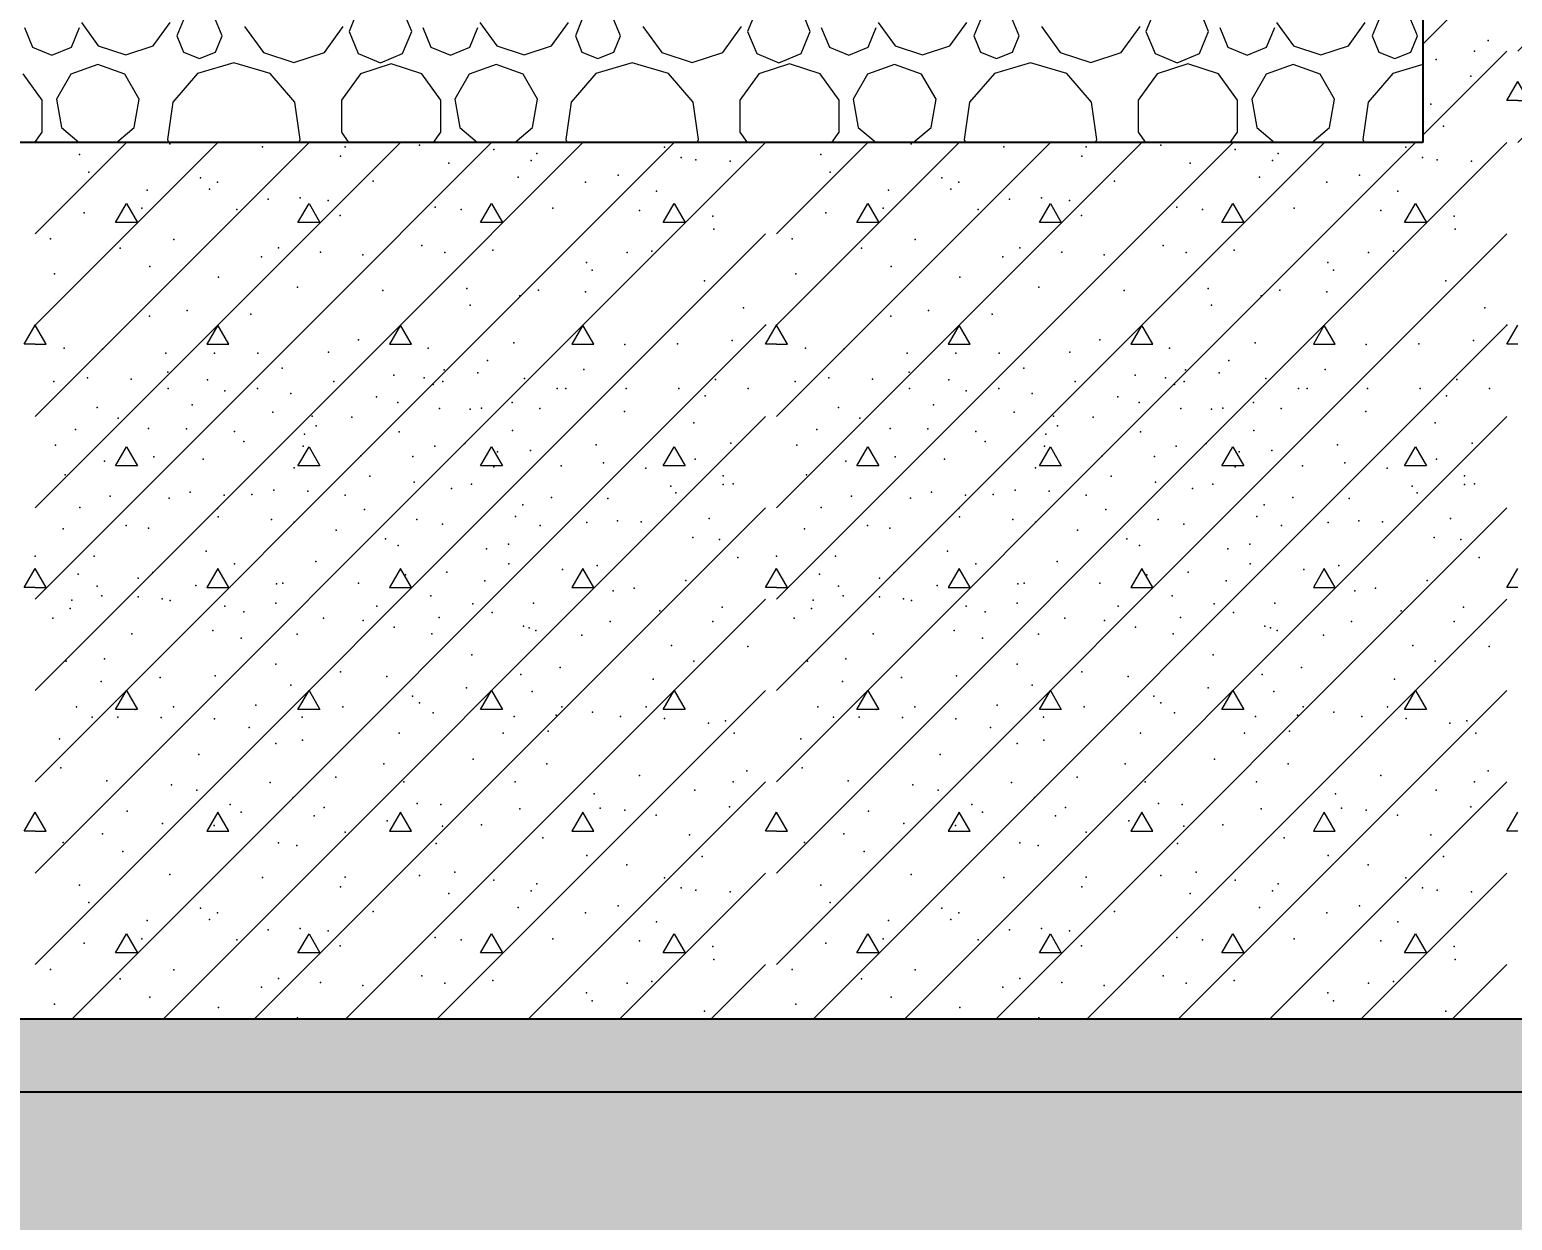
# Model space of a CAD drawing. Header units: millimetres. Extents: x 18162 to 7085488, y 72188 to 247925.
# Drawn here: x 4265555 to 4267586, y 98527 to 100157 of the extents above; entities that cross this region are included whole.
import ezdxf

# ---------------------------------------------------------------- set-up
doc = ezdxf.new("R2010")
doc.units = ezdxf.units.MM
doc.header["$MEASUREMENT"] = 0
doc.layers.add('Drawing & Figure', color=7, linetype='Continuous')
doc.layers.add('Structural - Bearing', color=7, linetype='Continuous')
doc.styles.add('GENERATED_STYLE_3', font='', dxfattribs={"width": 0.8})
doc.styles.get('GENERATED_STYLE_3').set_extended_font_data('ISOCPEUR MON')
doc.dimstyles.new('GENERATED_STYLE__12', dxfattribs={"dimtxt": 330.000007, "dimasz": 171, "dimexe": 0.18, "dimexo": 150, "dimgap": 0, "dimtad": 1, "dimdec": 0, "dimzin": 0, "dimdsep": 46, "dimtxsty": 'GENERATED_STYLE_3', "dimblk": 'ARROWHEAD_2', "dimblk1": 'ARROWHEAD_2', "dimblk2": 'ARROWHEAD_2', "dimcen": 0.09, "dimclrd": 13, "dimclre": 13, "dimclrt": 13, "dimadec": 0, "dimazin": 0, "dimtfac": 1, "dimtdec": 4, "dimtmove": 0, "dimatfit": 3, "dimfxl": 1, "dimtolj": 1, "dimtzin": 0, "dimarcsym": 0})

# ---------------------------------------------------------------- blocks, each defined once
blk = doc.blocks.new('*X1266', base_point=(4294986.6, 104752.7))
at = {"layer": 'Structural - Bearing', "color": 7, "linetype": 'Continuous', "lineweight": 9}
for p, q in [((4267463.1, 100137.5), (4267528.3, 100202.7)), ((4267593.3, 100127.6), (4267668.4, 100202.7)), ((4267593.4, 100002.7), (4267763.1, 100172.4)), ((4267463.1, 100012.5), (4267578.2, 100127.6)), ((4267578.2, 100060), (4267593.3, 100086)), ((4267608.4, 100060), (4267593.3, 100086)), ((4267593.3, 100060), (4267578.2, 100060)), ((4267593.3, 100060), (4267608.4, 100060)), ((4267718.4, 100002.7), (4267763.1, 100047.4))]:
    blk.add_line(p, q, dxfattribs=at)
for p in [(4267535.6, 100193.9), (4267626.6, 100186.2), (4267552.7, 100142.4), (4267628.6, 100146.8), (4267481.4, 100116.2), (4267534, 100127.5), (4267691.5, 100129), (4267529.1, 100093.4), (4267719.3, 100087.3), (4267474.1, 100055.2), (4267474.1, 100055.2), (4267685.3, 100056.4), (4267631.8, 100044.2), (4267713.5, 100032), (4267491.4, 100025)]:
    blk.add_point(p, dxfattribs=at)
blk = doc.blocks.new('*X1456', base_point=(4294986.6, 104752.7))
at = {"layer": 'Structural - Bearing', "color": 7, "linetype": 'Continuous', "lineweight": 9}
for p, q in [((4265563.1, 99877.6), (4265688.1, 100002.7)), ((4265563.1, 100002.6), (4265563.1, 100002.7)), ((4265563.1, 99752.6), (4265813.1, 100002.7)), ((4265688.1, 99752.6), (4265938.1, 100002.7)), ((4265813.1, 99752.6), (4266063.1, 100002.7)), ((4265938.1, 99752.6), (4266188.1, 100002.7)), ((4266063.1, 99752.6), (4266313.1, 100002.7)), ((4266188.1, 99752.6), (4266438.1, 100002.7)), ((4266313.1, 99752.6), (4266563.1, 100002.6)), ((4266578.2, 99877.6), (4266703.3, 100002.7)), ((4266578.2, 100002.6), (4266578.3, 100002.7)), ((4266578.2, 99752.6), (4266828.3, 100002.7)), ((4266703.2, 99752.6), (4266953.3, 100002.7)), ((4266828.2, 99752.6), (4267078.3, 100002.7)), ((4266953.2, 99752.6), (4267203.3, 100002.7)), ((4267078.2, 99752.6), (4267328.3, 100002.7)), ((4267203.2, 99752.6), (4267453.3, 100002.7)), ((4267328.2, 99752.6), (4267578.2, 100002.6)), ((4265672.9, 99893.3), (4265688.1, 99919.3)), ((4265688.1, 99919.3), (4265703, 99893.3)), ((4265922.9, 99893.3), (4265938.1, 99919.3)), ((4265938.1, 99919.3), (4265953, 99893.3)), ((4266172.9, 99893.3), (4266188.1, 99919.3)), ((4266188.1, 99919.3), (4266203, 99893.3)), ((4266422.9, 99893.3), (4266438.1, 99919.3)), ((4266438.1, 99919.3), (4266453, 99893.3)), ((4266688.1, 99893.3), (4266703.2, 99919.3)), ((4266703.2, 99919.3), (4266718.1, 99893.3)), ((4266938.1, 99893.3), (4266953.2, 99919.3)), ((4266953.2, 99919.3), (4266968.1, 99893.3)), ((4267188.1, 99893.3), (4267203.2, 99919.3)), ((4267203.2, 99919.3), (4267218.1, 99893.3)), ((4267438.1, 99893.3), (4267453.2, 99919.3)), ((4267453.2, 99919.3), (4267468.1, 99893.3)), ((4265703, 99893.3), (4265672.9, 99893.3)), ((4265953, 99893.3), (4265922.9, 99893.3)), ((4266203, 99893.3), (4266172.9, 99893.3)), ((4266453, 99893.3), (4266422.9, 99893.3)), ((4266718.1, 99893.3), (4266688.1, 99893.3)), ((4266968.1, 99893.3), (4266938.1, 99893.3)), ((4267218.1, 99893.3), (4267188.1, 99893.3)), ((4267468.1, 99893.3), (4267438.1, 99893.3)), ((4266438.1, 99752.6), (4266563.1, 99877.6)), ((4267453.2, 99752.6), (4267578.2, 99877.6)), ((4265547.9, 99726.6), (4265563.1, 99752.6)), ((4265563.1, 98877.6), (4266438.1, 99752.6)), ((4265563.1, 99002.6), (4266313.1, 99752.6)), ((4265563.1, 99627.6), (4265688.1, 99752.6)), ((4265563.1, 99127.6), (4266188.1, 99752.6)), ((4265563.1, 99252.6), (4266063.1, 99752.6)), ((4265563.1, 99377.6), (4265938.1, 99752.6)), ((4265563.1, 99502.6), (4265813.1, 99752.6)), ((4265578.2, 99726.6), (4265563.1, 99752.6)), ((4265613.1, 98802.7), (4266563.1, 99752.6)), ((4265813.1, 99752.6), (4265798.1, 99726.6)), ((4265828.2, 99726.6), (4265813.1, 99752.6)), ((4266063.1, 99752.6), (4266048.1, 99726.6)), ((4266078.2, 99726.6), (4266063.1, 99752.6)), ((4266313.1, 99752.6), (4266298.1, 99726.6)), ((4266328.2, 99726.6), (4266313.1, 99752.6)), ((4266563.1, 99726.6), (4266578.2, 99752.6)), ((4266578.2, 98877.6), (4267453.2, 99752.6)), ((4266578.2, 99002.6), (4267328.2, 99752.6)), ((4266578.2, 99627.6), (4266703.2, 99752.6)), ((4266578.2, 99127.6), (4267203.2, 99752.6)), ((4266578.2, 99252.6), (4267078.2, 99752.6)), ((4266578.2, 99377.6), (4266953.2, 99752.6)), ((4266578.2, 99502.6), (4266828.2, 99752.6)), ((4266593.3, 99726.6), (4266578.2, 99752.6)), ((4266628.3, 98802.7), (4267578.2, 99752.6)), ((4266828.2, 99752.6), (4266813.3, 99726.6)), ((4266843.3, 99726.6), (4266828.2, 99752.6)), ((4267078.2, 99752.6), (4267063.3, 99726.6)), ((4267093.3, 99726.6), (4267078.2, 99752.6)), ((4267328.2, 99752.6), (4267313.3, 99726.6)), ((4267343.3, 99726.6), (4267328.2, 99752.6)), ((4267578.2, 99726.6), (4267593.3, 99752.6)), ((4265563.1, 99726.6), (4265547.9, 99726.6)), ((4265563.1, 99726.6), (4265578.2, 99726.6)), ((4265798.1, 99726.6), (4265828.2, 99726.6)), ((4266048.1, 99726.6), (4266078.2, 99726.6)), ((4266298.1, 99726.6), (4266328.2, 99726.6)), ((4266578.2, 99726.6), (4266563.1, 99726.6)), ((4266578.2, 99726.6), (4266593.3, 99726.6)), ((4266813.3, 99726.6), (4266843.3, 99726.6)), ((4267063.3, 99726.6), (4267093.3, 99726.6)), ((4267313.3, 99726.6), (4267343.3, 99726.6)), ((4267593.3, 99726.6), (4267578.2, 99726.6)), ((4265738.1, 98802.7), (4266563.1, 99627.6)), ((4266753.3, 98802.7), (4267578.2, 99627.6)), ((4265672.9, 99560), (4265688.1, 99586)), ((4265688.1, 99586), (4265703, 99559.9)), ((4265922.9, 99560), (4265938.1, 99586)), ((4265938.1, 99586), (4265953, 99559.9)), ((4266172.9, 99560), (4266188.1, 99586)), ((4266188.1, 99586), (4266203, 99559.9)), ((4266422.9, 99560), (4266438.1, 99586)), ((4266438.1, 99586), (4266453, 99559.9)), ((4266688.1, 99560), (4266703.2, 99586)), ((4266703.2, 99586), (4266718.1, 99559.9)), ((4266938.1, 99560), (4266953.2, 99586)), ((4266953.2, 99586), (4266968.1, 99559.9)), ((4267188.1, 99560), (4267203.2, 99586)), ((4267203.2, 99586), (4267218.1, 99559.9)), ((4267438.1, 99560), (4267453.2, 99586)), ((4267453.2, 99586), (4267468.1, 99559.9)), ((4265703, 99559.9), (4265672.9, 99560)), ((4265953, 99559.9), (4265922.9, 99560)), ((4266203, 99559.9), (4266172.9, 99560)), ((4266453, 99559.9), (4266422.9, 99560)), ((4266718.1, 99559.9), (4266688.1, 99560)), ((4266968.1, 99559.9), (4266938.1, 99560)), ((4267218.1, 99559.9), (4267188.1, 99560)), ((4267468.1, 99559.9), (4267438.1, 99560)), ((4265863.1, 98802.7), (4266563.1, 99502.6)), ((4266878.3, 98802.7), (4267578.2, 99502.6)), ((4265547.9, 99393.3), (4265563.1, 99419.3)), ((4265578.2, 99393.3), (4265563.1, 99419.3)), ((4265813.1, 99419.3), (4265798.1, 99393.3)), ((4265828.2, 99393.3), (4265813.1, 99419.3)), ((4266063.1, 99419.3), (4266048.1, 99393.3)), ((4266078.2, 99393.3), (4266063.1, 99419.3)), ((4266313.1, 99419.3), (4266298.1, 99393.3)), ((4266328.2, 99393.3), (4266313.1, 99419.3)), ((4266563.1, 99393.3), (4266578.2, 99419.3)), ((4266593.3, 99393.3), (4266578.2, 99419.3)), ((4266828.2, 99419.3), (4266813.3, 99393.3)), ((4266843.3, 99393.3), (4266828.2, 99419.3)), ((4267078.2, 99419.3), (4267063.3, 99393.3)), ((4267093.3, 99393.3), (4267078.2, 99419.3)), ((4267328.2, 99419.3), (4267313.3, 99393.3)), ((4267343.3, 99393.3), (4267328.2, 99419.3)), ((4267578.2, 99393.3), (4267593.3, 99419.3)), ((4265563.1, 99393.3), (4265547.9, 99393.3)), ((4265563.1, 99393.3), (4265578.2, 99393.3)), ((4265798.1, 99393.3), (4265828.2, 99393.3)), ((4266048.1, 99393.3), (4266078.2, 99393.3)), ((4266298.1, 99393.3), (4266328.2, 99393.3)), ((4266578.2, 99393.3), (4266563.1, 99393.3)), ((4266578.2, 99393.3), (4266593.3, 99393.3)), ((4266813.3, 99393.3), (4266843.3, 99393.3)), ((4267063.3, 99393.3), (4267093.3, 99393.3)), ((4267313.3, 99393.3), (4267343.3, 99393.3)), ((4267593.3, 99393.3), (4267578.2, 99393.3)), ((4265988.1, 98802.7), (4266563.1, 99377.6)), ((4267003.3, 98802.7), (4267578.2, 99377.6)), ((4265672.9, 99226.6), (4265688.1, 99252.6)), ((4265688.1, 99252.6), (4265703, 99226.6)), ((4265922.9, 99226.6), (4265938.1, 99252.6)), ((4265938.1, 99252.6), (4265953, 99226.6)), ((4266113.1, 98802.7), (4266563.1, 99252.6)), ((4266172.9, 99226.6), (4266188.1, 99252.6)), ((4266188.1, 99252.6), (4266203, 99226.6)), ((4266422.9, 99226.6), (4266438.1, 99252.6)), ((4266438.1, 99252.6), (4266453, 99226.6)), ((4266688.1, 99226.6), (4266703.2, 99252.6)), ((4266703.2, 99252.6), (4266718.1, 99226.6)), ((4266938.1, 99226.6), (4266953.2, 99252.6)), ((4266953.2, 99252.6), (4266968.1, 99226.6)), ((4267128.3, 98802.7), (4267578.2, 99252.6)), ((4267188.1, 99226.6), (4267203.2, 99252.6)), ((4267203.2, 99252.6), (4267218.1, 99226.6)), ((4267438.1, 99226.6), (4267453.2, 99252.6)), ((4267453.2, 99252.6), (4267468.1, 99226.6)), ((4265703, 99226.6), (4265672.9, 99226.6)), ((4265953, 99226.6), (4265922.9, 99226.6)), ((4266203, 99226.6), (4266172.9, 99226.6)), ((4266453, 99226.6), (4266422.9, 99226.6)), ((4266718.1, 99226.6), (4266688.1, 99226.6)), ((4266968.1, 99226.6), (4266938.1, 99226.6)), ((4267218.1, 99226.6), (4267188.1, 99226.6)), ((4267468.1, 99226.6), (4267438.1, 99226.6)), ((4266238.1, 98802.7), (4266563.1, 99127.6)), ((4267253.3, 98802.7), (4267578.2, 99127.6)), ((4265547.9, 99060), (4265563.1, 99086)), ((4265578.2, 99060), (4265563.1, 99086)), ((4265813.1, 99086), (4265798.1, 99059.9)), ((4265828.2, 99060), (4265813.1, 99086)), ((4266063.1, 99086), (4266048.1, 99059.9)), ((4266078.2, 99060), (4266063.1, 99086)), ((4266313.1, 99086), (4266298.1, 99059.9)), ((4266328.2, 99060), (4266313.1, 99086)), ((4266563.1, 99060), (4266578.2, 99086)), ((4266593.3, 99060), (4266578.2, 99086)), ((4266828.2, 99086), (4266813.3, 99059.9)), ((4266843.3, 99060), (4266828.2, 99086)), ((4267078.2, 99086), (4267063.3, 99059.9)), ((4267093.3, 99060), (4267078.2, 99086)), ((4267328.2, 99086), (4267313.3, 99059.9)), ((4267343.3, 99060), (4267328.2, 99086)), ((4267578.2, 99060), (4267593.3, 99086)), ((4265563.1, 99059.9), (4265547.9, 99060)), ((4265563.1, 99059.9), (4265578.2, 99060)), ((4265798.1, 99059.9), (4265828.2, 99060)), ((4266048.1, 99059.9), (4266078.2, 99060)), ((4266298.1, 99059.9), (4266328.2, 99060)), ((4266578.2, 99059.9), (4266563.1, 99060)), ((4266578.2, 99059.9), (4266593.3, 99060)), ((4266813.3, 99059.9), (4266843.3, 99060)), ((4267063.3, 99059.9), (4267093.3, 99060)), ((4267313.3, 99059.9), (4267343.3, 99060)), ((4267593.3, 99059.9), (4267578.2, 99060)), ((4266363.1, 98802.7), (4266563.1, 99002.6)), ((4267378.3, 98802.7), (4267578.2, 99002.6)), ((4265672.9, 98893.3), (4265688.1, 98919.3)), ((4265688.1, 98919.3), (4265703, 98893.3)), ((4265922.9, 98893.3), (4265938.1, 98919.3)), ((4265938.1, 98919.3), (4265953, 98893.3)), ((4266172.9, 98893.3), (4266188.1, 98919.3)), ((4266188.1, 98919.3), (4266203, 98893.3)), ((4266422.9, 98893.3), (4266438.1, 98919.3)), ((4266438.1, 98919.3), (4266453, 98893.3)), ((4266688.1, 98893.3), (4266703.2, 98919.3)), ((4266703.2, 98919.3), (4266718.1, 98893.3)), ((4266938.1, 98893.3), (4266953.2, 98919.3)), ((4266953.2, 98919.3), (4266968.1, 98893.3)), ((4267188.1, 98893.3), (4267203.2, 98919.3)), ((4267203.2, 98919.3), (4267218.1, 98893.3)), ((4267438.1, 98893.3), (4267453.2, 98919.3)), ((4267453.2, 98919.3), (4267468.1, 98893.3)), ((4265703, 98893.3), (4265672.9, 98893.3)), ((4265953, 98893.3), (4265922.9, 98893.3)), ((4266203, 98893.3), (4266172.9, 98893.3)), ((4266453, 98893.3), (4266422.9, 98893.3)), ((4266488.1, 98802.7), (4266563.1, 98877.6)), ((4266718.1, 98893.3), (4266688.1, 98893.3)), ((4266968.1, 98893.3), (4266938.1, 98893.3)), ((4267218.1, 98893.3), (4267188.1, 98893.3)), ((4267468.1, 98893.3), (4267438.1, 98893.3)), ((4267503.3, 98802.7), (4267578.2, 98877.6))]:
    blk.add_line(p, q, dxfattribs=at)
for p in [(4265747.6, 100000.9), (4265874.2, 99996.6), (4265987.3, 99996.9), (4266089.3, 99999.2), (4266191.3, 99993), (4266424.6, 99996.1), (4266762.7, 100000.9), (4266889.4, 99996.6), (4267002.4, 99996.9), (4267104.4, 99999.2), (4267206.4, 99993), (4267439.8, 99996.1), (4265623.9, 99986.2), (4265981.1, 99983.8), (4266129.5, 99974.5), (4266242.4, 99978.1), (4266250.1, 99987.8), (4266447.8, 99982.2), (4266467.9, 99979.1), (4266514.7, 99976.9), (4266639, 99986.2), (4266996.3, 99983.8), (4267144.6, 99974.5), (4267257.5, 99978.1), (4267265.2, 99987.8), (4267462.9, 99982.2), (4267483, 99979.1), (4267529.9, 99976.9), (4265636.5, 99962.1), (4265789.5, 99954.4), (4266025.9, 99949.8), (4266224.4, 99955.4), (4266361.4, 99957.9), (4266651.7, 99962.1), (4266804.6, 99954.4), (4267041.1, 99949.8), (4267239.5, 99955.4), (4267376.6, 99957.9), (4265716.5, 99937.5), (4265801.9, 99939), (4265812.7, 99948.2), (4266316.7, 99948.3), (4266413.8, 99935.9), (4266731.6, 99937.5), (4266817, 99939), (4266827.8, 99948.2), (4267331.9, 99948.3), (4267428.9, 99935.9), (4265709.2, 99912.7), (4265839, 99911.1), (4265882.2, 99925), (4265925.8, 99926.8), (4265964.1, 99923.5), (4266110.9, 99914.2), (4266146.5, 99911.1), (4266271.7, 99912.7), (4266390.6, 99909.6), (4266724.3, 99912.7), (4266854.1, 99911.1), (4266897.4, 99925), (4266940.9, 99926.8), (4266979.3, 99923.5), (4267126.1, 99914.2), (4267161.6, 99911.1), (4267286.8, 99912.7), (4267405.8, 99909.6), (4265630.3, 99906.4), (4265980.9, 99902.9), (4266491.1, 99901.9), (4266645.5, 99906.4), (4266996, 99902.9), (4267506.2, 99901.9), (4265584.2, 99870.7), (4265753, 99869.9), (4266492.3, 99884), (4266599.4, 99870.7), (4266768.1, 99869.9), (4267507.4, 99884), (4265679.5, 99857.8), (4265896.3, 99858.4), (4265953.8, 99852.6), (4266011.7, 99848.8), (4266092.4, 99861.7), (4266123.8, 99852), (4266123.8, 99852), (4266189.8, 99855.5), (4266373.8, 99852), (4266407.6, 99854), (4266694.6, 99857.8), (4266911.4, 99858.4), (4266968.9, 99852.6), (4267026.8, 99848.8), (4267107.5, 99861.7), (4267138.9, 99852), (4267138.9, 99852), (4267204.9, 99855.5), (4267388.9, 99852), (4267422.8, 99854), (4265720.1, 99832.7), (4265873, 99846.2), (4266318, 99838.5), (4266325.7, 99827.7), (4266735.2, 99832.7), (4266888.1, 99846.2), (4267333.1, 99838.5), (4267340.9, 99827.7), (4265589.4, 99823), (4265814.2, 99818.4), (4266479.5, 99813.5), (4266604.5, 99823), (4266829.3, 99818.4), (4267494.6, 99813.5), (4265922.4, 99804.5), (4266039, 99799.9), (4266154.2, 99803), (4266226.7, 99792.7), (4266252.2, 99800.7), (4266316.5, 99798.3), (4266937.5, 99804.5), (4267054.1, 99799.9), (4267169.3, 99803), (4267241.8, 99792.7), (4267267.3, 99800.7), (4267331.6, 99798.3), (4265771, 99772.8), (4265858.5, 99767.6), (4266158.8, 99779.8), (4266532.9, 99776.2), (4266786.1, 99772.8), (4266873.6, 99767.6), (4267174, 99779.8), (4267548, 99776.2), (4265563.1, 99752.6), (4265563.1, 99752.6), (4265563.1, 99752.6), (4265719.4, 99765.1), (4266563.1, 99752.6), (4266563.1, 99752.6), (4266563.1, 99752.6), (4266578.2, 99752.6), (4266578.2, 99752.6), (4266578.2, 99752.6), (4266734.6, 99765.1), (4267578.2, 99752.6), (4267578.2, 99752.6), (4267578.2, 99752.6), (4266005.8, 99732.5), (4266218.3, 99728.6), (4266370.3, 99726), (4266442.4, 99727.2), (4266517.4, 99731.7), (4267020.9, 99732.5), (4267233.4, 99728.6), (4267385.4, 99726), (4267457.6, 99727.2), (4267532.5, 99731.7), (4265602.7, 99720.9), (4265655.3, 99719.8), (4265741.8, 99714.5), (4265808.7, 99714.5), (4265868, 99714.5), (4265964.5, 99715.8), (4266101.1, 99720.9), (4266617.8, 99720.9), (4266670.4, 99719.8), (4266756.9, 99714.5), (4266823.9, 99714.5), (4266883.1, 99714.5), (4266979.7, 99715.8), (4267116.2, 99720.9), (4265744.7, 99688.4), (4265901.4, 99693.9), (4266123.3, 99691.5), (4266169.3, 99687.4), (4266182.2, 99704.2), (4266314.3, 99692), (4266759.8, 99688.4), (4266916.6, 99693.9), (4267138.4, 99691.5), (4267184.4, 99687.4), (4267197.3, 99704.2), (4267329.4, 99692), (4265588.7, 99675.5), (4265634.5, 99680.7), (4265694.4, 99678.7), (4265745.2, 99665.9), (4265798.8, 99677.6), (4265867.5, 99665.9), (4265971.8, 99675.5), (4266054.1, 99684.1), (4266095.5, 99680.7), (4266107.8, 99671.4), (4266121.2, 99675.5), (4266233.3, 99679.4), (4266277.6, 99665.9), (4266289.6, 99666), (4266372.3, 99665.9), (4266444.5, 99665.9), (4266494.7, 99678.1), (4266539.5, 99665.8), (4266603.8, 99675.5), (4266649.6, 99680.7), (4266709.6, 99678.7), (4266760.3, 99665.9), (4266814, 99677.6), (4266882.7, 99665.9), (4266987, 99675.5), (4267069.2, 99684.1), (4267110.6, 99680.7), (4267123, 99671.4), (4267136.4, 99675.5), (4267248.4, 99679.4), (4267292.8, 99665.9), (4267304.8, 99666), (4267387.5, 99665.9), (4267459.6, 99665.9), (4267509.8, 99678.1), (4267554.6, 99665.8), (4265822.6, 99662.6), (4265913, 99659.1), (4266030.4, 99654.3), (4266059.7, 99646.6), (4266216, 99646.7), (4266480.3, 99656), (4266837.7, 99662.6), (4266928.2, 99659.1), (4267045.5, 99654.3), (4267074.9, 99646.6), (4267231.1, 99646.7), (4267495.4, 99656), (4265647.8, 99639.8), (4265676.9, 99625.3), (4265777.8, 99643.7), (4265888.6, 99633.4), (4265942.5, 99628.2), (4265996.6, 99626.6), (4266116.5, 99638.5), (4266158.8, 99637.4), (4266174.3, 99639), (4266254.3, 99638.5), (4266369.8, 99634.3), (4266662.9, 99639.8), (4266692.1, 99625.3), (4266792.9, 99643.7), (4266903.7, 99633.4), (4266957.6, 99628.2), (4267011.7, 99626.6), (4267131.6, 99638.5), (4267174, 99637.4), (4267189.4, 99639), (4267269.4, 99638.5), (4267384.9, 99634.3), (4265618.1, 99609.8), (4265718.4, 99611.2), (4265770.2, 99610.8), (4265835.8, 99606.9), (4265947.6, 99614.6), (4266061.5, 99606.5), (4266216.7, 99608.2), (4266464.8, 99618.9), (4266633.3, 99609.8), (4266733.6, 99611.2), (4266785.3, 99610.8), (4266851, 99606.9), (4266962.7, 99614.6), (4267076.6, 99606.5), (4267231.9, 99608.2), (4267479.9, 99618.9), (4265591.1, 99588.3), (4265848.8, 99593.4), (4265929.8, 99587), (4265931.7, 99603.4), (4266110.1, 99587), (4266151.3, 99590.8), (4266331.4, 99588.9), (4266515.7, 99590.9), (4266606.2, 99588.3), (4266863.9, 99593.4), (4266944.9, 99587), (4266946.8, 99603.4), (4267125.2, 99587), (4267166.4, 99590.8), (4267346.5, 99588.9), (4267530.8, 99590.9), (4265658.1, 99566.4), (4265725.7, 99572.2), (4265793.3, 99569), (4266008.9, 99573.5), (4266080.4, 99572.8), (4266196.3, 99579.3), (4266241.5, 99581.2), (4266341.1, 99564.2), (4266466.8, 99569), (4266673.2, 99566.4), (4266740.8, 99572.2), (4266808.4, 99569), (4267024.1, 99573.5), (4267095.6, 99572.8), (4267211.5, 99579.3), (4267256.6, 99581.2), (4267356.2, 99564.2), (4267481.9, 99569), (4265604.1, 99547.8), (4265917.8, 99557.1), (4266021.2, 99545.8), (4266191.2, 99558.7), (4266283.1, 99559.9), (4266399.4, 99556.9), (4266505, 99546.2), (4266619.2, 99547.8), (4266932.9, 99557.1), (4267036.3, 99545.8), (4267206.3, 99558.7), (4267298.2, 99559.9), (4267414.5, 99556.9), (4267520.1, 99546.2), (4265775.2, 99523.9), (4265889.9, 99526.5), (4265936.2, 99525.2), (4266082.2, 99537.7), (4266132.9, 99528.8), (4266160.5, 99534.9), (4266433.3, 99532.3), (4266440.1, 99523.1), (4266505.1, 99534.5), (4266518.9, 99535.4), (4266790.4, 99523.9), (4266905, 99526.5), (4266951.3, 99525.2), (4267097.3, 99537.7), (4267148, 99528.8), (4267175.6, 99534.9), (4267448.4, 99532.3), (4267455.2, 99523.1), (4267520.3, 99534.5), (4267534, 99535.4), (4265624.2, 99503), (4265665.6, 99518.5), (4265746.5, 99515.8), (4265822, 99520), (4265859.8, 99521), (4265987.3, 99519.7), (4266230.7, 99506.8), (4266270.1, 99516.9), (4266347.4, 99515.3), (4266639.3, 99503), (4266680.7, 99518.5), (4266761.6, 99515.8), (4266837.1, 99520), (4266874.9, 99521), (4267002.4, 99519.7), (4267245.8, 99506.8), (4267285.2, 99516.9), (4267362.5, 99515.3), (4265812.7, 99501.4), (4265813.4, 99490.1), (4265886.7, 99486.4), (4265917.8, 99482.9), (4266013.9, 99500.2), (4266085.6, 99486.5), (4266220.7, 99490.6), (4266360.4, 99484.8), (4266393, 99483.2), (4266393, 99483.2), (4266486.1, 99487.8), (4266827.8, 99501.4), (4266828.6, 99490.1), (4266901.8, 99486.4), (4266932.9, 99482.9), (4267029, 99500.2), (4267100.7, 99486.5), (4267235.8, 99490.6), (4267375.5, 99484.8), (4267408.1, 99483.2), (4267408.1, 99483.2), (4267501.2, 99487.8), (4265601.5, 99473.6), (4265687.5, 99478.3), (4265718.2, 99474.6), (4265975.1, 99471.9), (4266120.6, 99480), (4266254.7, 99478.3), (4266318.3, 99482.3), (4266616.6, 99473.6), (4266702.7, 99478.3), (4266733.3, 99474.6), (4266990.2, 99471.9), (4267135.7, 99480), (4267269.8, 99478.3), (4267333.4, 99482.3), (4265797, 99443), (4266042.7, 99460.1), (4266059.9, 99451.1), (4266181.2, 99446.2), (4266211.2, 99452.6), (4266463.8, 99461.7), (4266500.2, 99459.3), (4266812.1, 99443), (4267057.9, 99460.1), (4267075, 99451.1), (4267196.3, 99446.2), (4267226.3, 99452.6), (4267478.9, 99461.7), (4267515.3, 99459.3), (4265563.1, 99436.3), (4265643.9, 99436.3), (4265835.8, 99426), (4265947.3, 99429.1), (4266211.8, 99426), (4266332.8, 99423.4), (4266525.2, 99434.4), (4266578.2, 99436.3), (4266659, 99436.3), (4266850.9, 99426), (4266962.4, 99429.1), (4267226.9, 99426), (4267348, 99423.4), (4267540.3, 99434.4), (4265622, 99411.9), (4265704, 99406.3), (4265724.3, 99413.9), (4266070.1, 99410.6), (4266126.8, 99414.4), (4266178.9, 99402.5), (4266285.2, 99418.3), (4266453.9, 99403.1), (4266637.1, 99411.9), (4266719.2, 99406.3), (4266739.4, 99413.9), (4267085.3, 99410.6), (4267141.9, 99414.4), (4267194.1, 99402.5), (4267300.3, 99418.3), (4267469, 99403.1), (4265647.8, 99395.1), (4265654.2, 99382.2), (4265783, 99396.4), (4265893.3, 99398.6), (4265902.3, 99399.4), (4266005.9, 99399.4), (4266104.9, 99382.2), (4266354.7, 99388.7), (4266383.1, 99392.5), (4266662.9, 99395.1), (4266669.3, 99382.2), (4266798.1, 99396.4), (4266908.4, 99398.6), (4266917.4, 99399.4), (4267021, 99399.4), (4267120, 99382.2), (4267369.9, 99388.7), (4267398.2, 99392.5), (4265611.1, 99364.6), (4265613.3, 99376.3), (4265704, 99380.7), (4265737, 99377.8), (4265747.8, 99375.5), (4265822.6, 99367.8), (4265892.4, 99371.9), (4266030.9, 99367.8), (4266162.3, 99371), (4266245.3, 99371.9), (4266418.6, 99361.4), (4266503.7, 99366.4), (4266626.2, 99364.6), (4266628.5, 99376.3), (4266719.2, 99380.7), (4266752.1, 99377.8), (4266762.9, 99375.5), (4266837.7, 99367.8), (4266907.6, 99371.9), (4267046, 99367.8), (4267177.4, 99371), (4267260.4, 99371.9), (4267433.7, 99361.4), (4267518.8, 99366.4), (4265587.2, 99351.3), (4265848.8, 99360.3), (4265958, 99351.5), (4266012, 99348.4), (4266116.1, 99352.3), (4266188.6, 99359.1), (4266231.5, 99340.7), (4266350.4, 99347.1), (4266491.1, 99346.9), (4266602.4, 99351.3), (4266863.9, 99360.3), (4266973.1, 99351.5), (4267027.2, 99348.4), (4267131.2, 99352.3), (4267203.7, 99359.1), (4267246.6, 99340.7), (4267365.6, 99347.1), (4267506.2, 99346.9), (4265695.3, 99329.9), (4265806.5, 99334.5), (4265845.3, 99323.9), (4265921.9, 99329.4), (4266054.8, 99339.1), (4266106.3, 99329.9), (4266239.7, 99338.1), (4266248.5, 99334.5), (4266311.8, 99328.4), (4266710.4, 99329.9), (4266821.6, 99334.5), (4266860.4, 99323.9), (4266937.1, 99329.4), (4267069.9, 99339.1), (4267121.4, 99329.9), (4267254.8, 99338.1), (4267263.6, 99334.5), (4267327, 99328.4), (4266160.8, 99301.3), (4266434.4, 99314.2), (4266539, 99312.9), (4267175.9, 99301.3), (4267449.5, 99314.2), (4267554.1, 99312.9), (4265605.6, 99292.8), (4265658.1, 99296), (4265892.5, 99288.4), (4266282, 99284.1), (4266464.8, 99292.8), (4266620.7, 99292.8), (4266673.2, 99296), (4266907.6, 99288.4), (4267297.2, 99284.1), (4267479.9, 99292.8), (4265653.5, 99265), (4265734, 99270.2), (4265809.6, 99272.7), (4265913, 99259.9), (4265981, 99278), (4266044.4, 99271.5), (4266228.2, 99274.5), (4266409.2, 99268.1), (4266668.7, 99265), (4266749.2, 99270.2), (4266824.7, 99272.7), (4266928.2, 99259.9), (4266996.2, 99278), (4267059.5, 99271.5), (4267243.3, 99274.5), (4267424.3, 99268.1), (4266079.7, 99244.9), (4266153.8, 99256), (4266243.8, 99251.1), (4267094.8, 99244.9), (4267169, 99256), (4267259, 99251.1), (4265619.5, 99230.1), (4265699.3, 99226.4), (4265752.4, 99230.1), (4265865, 99232.5), (4265984.2, 99230.1), (4266089.5, 99235.4), (4266108.2, 99221.9), (4266276.3, 99218.6), (4266284, 99230.1), (4266326.1, 99222.8), (4266399.9, 99230.1), (4266634.7, 99230.1), (4266714.4, 99226.4), (4266767.6, 99230.1), (4266880.1, 99232.5), (4266999.4, 99230.1), (4267104.6, 99235.4), (4267123.3, 99221.9), (4267291.4, 99218.6), (4267299.2, 99230.1), (4267341.3, 99222.8), (4267415, 99230.1), (4265640.9, 99215.8), (4265676.1, 99216.1), (4265735.4, 99215.6), (4265808.7, 99213.5), (4265856, 99201.6), (4265928.5, 99216.1), (4266219.1, 99217.1), (4266364.4, 99217.1), (4266425, 99214), (4266484.9, 99207.8), (4266508.3, 99210.8), (4266656, 99215.8), (4266691.2, 99216.1), (4266750.6, 99215.6), (4266823.9, 99213.5), (4266871.1, 99201.6), (4266943.6, 99216.1), (4267234.2, 99217.1), (4267379.5, 99217.1), (4267440.2, 99214), (4267500, 99207.8), (4267523.5, 99210.8), (4265596.4, 99186.2), (4265892.5, 99180.1), (4265929, 99184.3), (4266061.5, 99193.9), (4266203.7, 99194), (4266265.5, 99197), (4266520.4, 99193.9), (4266611.5, 99186.2), (4266907.6, 99180.1), (4266944.1, 99184.3), (4267076.6, 99193.9), (4267218.8, 99194), (4267280.6, 99197), (4267535.6, 99193.9), (4265787.3, 99165), (4266162.9, 99158.6), (4266802.4, 99165), (4267178, 99158.6), (4265598.3, 99146.7), (4266040.6, 99152.2), (4266263.8, 99152.2), (4266537.5, 99142.4), (4266613.4, 99146.7), (4267055.7, 99152.2), (4267278.9, 99152.2), (4267552.7, 99142.4), (4265661.3, 99129), (4265749.5, 99123.4), (4265885, 99126.4), (4265974.8, 99133.7), (4266067.7, 99127.5), (4266220.3, 99127.4), (4266390.4, 99136.1), (4266518.9, 99127.5), (4266676.4, 99129), (4266764.6, 99123.4), (4266900.1, 99126.4), (4266990, 99133.7), (4267082.8, 99127.5), (4267235.4, 99127.4), (4267405.6, 99136.1), (4267534, 99127.5), (4265784.4, 99116.2), (4265916.2, 99105.8), (4266086.2, 99097.6), (4266328.4, 99111), (4266466.2, 99116.2), (4266799.5, 99116.2), (4266931.4, 99105.8), (4267101.3, 99097.6), (4267343.5, 99111), (4267481.4, 99116.2), (4265689.1, 99087.3), (4265830.2, 99096.3), (4265845, 99085.9), (4265945.2, 99080.9), (4265958.7, 99092.4), (4266118.7, 99096.6), (4266226.8, 99090.4), (4266336.7, 99091.2), (4266370.6, 99088.8), (4266413.5, 99081.8), (4266514, 99093.4), (4266704.2, 99087.3), (4266845.4, 99096.3), (4266860.2, 99085.9), (4266960.4, 99080.9), (4266973.9, 99092.4), (4267133.8, 99096.6), (4267242, 99090.4), (4267351.8, 99091.2), (4267385.7, 99088.8), (4267428.7, 99081.8), (4267529.1, 99093.4), (4265655.1, 99056.4), (4265737.5, 99070.3), (4265808.2, 99067.8), (4265987.3, 99058.7), (4266045.2, 99074.1), (4266120.7, 99066.7), (4266174.3, 99068.7), (4266670.2, 99056.4), (4266752.6, 99070.3), (4266823.3, 99067.8), (4267002.4, 99058.7), (4267060.4, 99074.1), (4267135.8, 99066.7), (4267189.4, 99068.7), (4265601.5, 99044.2), (4265896.1, 99043.9), (4265921.5, 99040.5), (4266112.2, 99043.2), (4266258.4, 99050.6), (4266458.9, 99055.1), (4266458.9, 99055.1), (4266616.6, 99044.2), (4266911.3, 99043.9), (4266936.6, 99040.5), (4267127.3, 99043.2), (4267273.5, 99050.6), (4267474.1, 99055.1), (4267474.1, 99055.1), (4265683.2, 99032), (4266318.5, 99026.6), (4266476.3, 99025), (4266698.4, 99032), (4267333.7, 99026.6), (4267491.4, 99025), (4265747.6, 99000.8), (4265874.2, 98996.5), (4265987.3, 98996.8), (4266089.3, 98999.2), (4266137.8, 99003.7), (4266373.3, 99013.7), (4266424.6, 98996.1), (4266762.7, 99000.8), (4266889.4, 98996.5), (4267002.4, 98996.8), (4267104.4, 98999.2), (4267152.9, 99003.7), (4267388.4, 99013.7), (4267439.8, 98996.1), (4265623.9, 98986.2), (4265981.1, 98983.8), (4266191.3, 98993), (4266242.4, 98978.1), (4266250.1, 98987.7), (4266447.8, 98982.2), (4266467.9, 98979.1), (4266514.7, 98976.9), (4266639, 98986.2), (4266996.3, 98983.8), (4267206.4, 98993), (4267257.5, 98978.1), (4267265.2, 98987.7), (4267462.9, 98982.2), (4267483, 98979.1), (4267529.9, 98976.9), (4265636.5, 98962.1), (4266129.5, 98974.5), (4266224.4, 98955.4), (4266361.4, 98957.9), (4266651.7, 98962.1), (4267144.6, 98974.5), (4267239.5, 98955.4), (4267376.6, 98957.9), (4265716.5, 98937.5), (4265789.5, 98954.4), (4265801.9, 98938.9), (4265812.7, 98948.2), (4266025.9, 98949.8), (4266316.7, 98948.3), (4266413.8, 98935.9), (4266731.6, 98937.5), (4266804.6, 98954.4), (4266817, 98938.9), (4266827.8, 98948.2), (4267041.1, 98949.8), (4267331.9, 98948.3), (4267428.9, 98935.9), (4265882.2, 98925), (4265925.8, 98926.8), (4265964.1, 98923.5), (4266110.9, 98914.2), (4266897.4, 98925), (4266940.9, 98926.8), (4266979.3, 98923.5), (4267126.1, 98914.2), (4265630.3, 98906.4), (4265709.2, 98912.7), (4265839, 98911.1), (4265980.9, 98902.8), (4266146.5, 98911.1), (4266271.7, 98912.7), (4266390.6, 98909.6), (4266491.1, 98901.9), (4266645.5, 98906.4), (4266724.3, 98912.7), (4266854.1, 98911.1), (4266996, 98902.8), (4267161.6, 98911.1), (4267286.8, 98912.7), (4267405.8, 98909.6), (4267506.2, 98901.9), (4266492.3, 98884), (4267507.4, 98884), (4265584.2, 98870.6), (4265679.5, 98857.8), (4265753, 98869.9), (4265896.3, 98858.4), (4266092.4, 98861.7), (4266189.8, 98855.5), (4266407.6, 98853.9), (4266599.4, 98870.6), (4266694.6, 98857.8), (4266768.1, 98869.9), (4266911.4, 98858.4), (4267107.5, 98861.7), (4267204.9, 98855.5), (4267422.8, 98853.9), (4265720.1, 98832.7), (4265873, 98846.2), (4265953.8, 98852.6), (4266011.7, 98848.7), (4266123.8, 98851.9), (4266123.8, 98851.9), (4266318, 98838.5), (4266373.8, 98851.9), (4266735.2, 98832.7), (4266888.1, 98846.2), (4266968.9, 98852.6), (4267026.8, 98848.7), (4267138.9, 98851.9), (4267138.9, 98851.9), (4267333.1, 98838.5), (4267388.9, 98851.9), (4265589.4, 98823), (4265814.2, 98818.4), (4266325.7, 98827.7), (4266479.5, 98813.5), (4266604.5, 98823), (4266829.3, 98818.4), (4267340.9, 98827.7), (4267494.6, 98813.5), (4265922.4, 98804.5), (4266154.2, 98803), (4266937.5, 98804.5), (4267169.3, 98803)]:
    blk.add_point(p, dxfattribs=at)
blk = doc.blocks.new('*X1492', base_point=(4294986.6, 104752.7))
at = {"layer": 'Structural - Bearing', "color": 7, "linetype": 'Continuous', "lineweight": 9}
for p, q in [((4266005.5, 100185), (4265992.9, 100154.7)), ((4266078.7, 100154.7), (4266066.1, 100185)), ((4266551.1, 100185), (4266538.5, 100154.7)), ((4266624.3, 100154.7), (4266611.7, 100185)), ((4267096.6, 100185), (4267084.1, 100154.7)), ((4267169.8, 100154.7), (4267157.3, 100185)), ((4265548.4, 100160), (4265559.4, 100133.4)), ((4265612.6, 100133.4), (4265623.6, 100160)), ((4265626.4, 100166.9), (4265649.5, 100135)), ((4265724.6, 100135), (4265747.8, 100166.9)), ((4265766.2, 100170.4), (4265757.1, 100148.5)), ((4265819.1, 100148.5), (4265810.1, 100170.4)), ((4265849.8, 100161.4), (4265875.6, 100125.9)), ((4265959, 100125.9), (4265984.8, 100161.4)), ((4265992.9, 100154.7), (4266005.5, 100124.4)), ((4266066.1, 100124.4), (4266078.7, 100154.7)), ((4266094, 100160), (4266105, 100133.4)), ((4266158.2, 100133.4), (4266169.2, 100160)), ((4266171.9, 100166.9), (4266195.1, 100135)), ((4266270.1, 100135), (4266293.3, 100166.9)), ((4266311.8, 100170.4), (4266302.7, 100148.5)), ((4266364.7, 100148.5), (4266355.6, 100170.4)), ((4266395.3, 100161.4), (4266421.1, 100125.9)), ((4266504.5, 100125.9), (4266530.3, 100161.4)), ((4266538.5, 100154.7), (4266551.1, 100124.4)), ((4266611.7, 100124.4), (4266624.3, 100154.7)), ((4266639.5, 100160), (4266650.5, 100133.4)), ((4266703.7, 100133.4), (4266714.7, 100160)), ((4266717.5, 100166.9), (4266740.7, 100135)), ((4266815.7, 100135), (4266838.9, 100166.9)), ((4266857.3, 100170.4), (4266848.2, 100148.5)), ((4266910.3, 100148.5), (4266901.2, 100170.4)), ((4266940.9, 100161.4), (4266966.7, 100125.9)), ((4267050.1, 100125.9), (4267075.9, 100161.4)), ((4267084.1, 100154.7), (4267096.6, 100124.4)), ((4267157.3, 100124.4), (4267169.8, 100154.7)), ((4267185.1, 100160), (4267196.1, 100133.4)), ((4267249.3, 100133.4), (4267260.3, 100160)), ((4267263, 100166.9), (4267286.2, 100135)), ((4267361.3, 100135), (4267384.4, 100166.9)), ((4267402.9, 100170.4), (4267393.8, 100148.5)), ((4267455.8, 100148.5), (4267446.7, 100170.4)), ((4265559.4, 100133.4), (4265586, 100122.4)), ((4265586, 100122.4), (4265612.6, 100133.4)), ((4265649.5, 100135), (4265687.1, 100122.8)), ((4265687.1, 100122.8), (4265724.6, 100135)), ((4265757.1, 100148.5), (4265766.2, 100126.5)), ((4265810.1, 100126.5), (4265819.1, 100148.5)), ((4266105, 100133.4), (4266131.6, 100122.4)), ((4266131.6, 100122.4), (4266158.2, 100133.4)), ((4266195.1, 100135), (4266232.6, 100122.8)), ((4266232.6, 100122.8), (4266270.1, 100135)), ((4266302.7, 100148.5), (4266311.8, 100126.5)), ((4266355.6, 100126.5), (4266364.7, 100148.5)), ((4266650.5, 100133.4), (4266677.1, 100122.4)), ((4266677.1, 100122.4), (4266703.7, 100133.4)), ((4266740.7, 100135), (4266778.2, 100122.8)), ((4266778.2, 100122.8), (4266815.7, 100135)), ((4266848.2, 100148.5), (4266857.3, 100126.5)), ((4266901.2, 100126.5), (4266910.3, 100148.5)), ((4267196.1, 100133.4), (4267222.7, 100122.4)), ((4267222.7, 100122.4), (4267249.3, 100133.4)), ((4267286.2, 100135), (4267323.7, 100122.8)), ((4267323.7, 100122.8), (4267361.3, 100135)), ((4267393.8, 100148.5), (4267402.9, 100126.5)), ((4267446.7, 100126.5), (4267455.8, 100148.5)), ((4265766.2, 100126.5), (4265788.1, 100117.5)), ((4265835, 100111.8), (4265785.3, 100097.2)), ((4265788.1, 100117.5), (4265810.1, 100126.5)), ((4265884.6, 100097.2), (4265835, 100111.8)), ((4265875.6, 100125.9), (4265917.3, 100112.4)), ((4265917.3, 100112.4), (4265959, 100125.9)), ((4266005.5, 100124.4), (4266035.8, 100111.8)), ((4266035.8, 100111.8), (4266066.1, 100124.4)), ((4266311.8, 100126.5), (4266333.7, 100117.5)), ((4266380.5, 100111.8), (4266330.9, 100097.2)), ((4266333.7, 100117.5), (4266355.6, 100126.5)), ((4266430.2, 100097.2), (4266380.5, 100111.8)), ((4266421.1, 100125.9), (4266462.8, 100112.4)), ((4266462.8, 100112.4), (4266504.5, 100125.9)), ((4266551.1, 100124.4), (4266581.4, 100111.8)), ((4266581.4, 100111.8), (4266611.7, 100124.4)), ((4266857.3, 100126.5), (4266879.2, 100117.5)), ((4266926.1, 100111.8), (4266876.5, 100097.2)), ((4266879.2, 100117.5), (4266901.2, 100126.5)), ((4266975.7, 100097.2), (4266926.1, 100111.8)), ((4266966.7, 100125.9), (4267008.4, 100112.4)), ((4267008.4, 100112.4), (4267050.1, 100125.9)), ((4267096.6, 100124.4), (4267126.9, 100111.8)), ((4267126.9, 100111.8), (4267157.3, 100124.4)), ((4267402.9, 100126.5), (4267424.8, 100117.5)), ((4267424.8, 100117.5), (4267446.7, 100126.5)), ((4265572.8, 100060.8), (4265546.8, 100096.6)), ((4265611.8, 100096), (4265592.1, 100061.9)), ((4265648.8, 100109.4), (4265611.8, 100096)), ((4265685.8, 100096), (4265648.8, 100109.4)), ((4265705.5, 100061.9), (4265685.8, 100096)), ((4265785.3, 100097.2), (4265751.4, 100058.1)), ((4265918.5, 100058.1), (4265884.6, 100097.2)), ((4266008.3, 100096.6), (4265982.3, 100060.8)), ((4266050.3, 100110.2), (4266008.3, 100096.6)), ((4266092.4, 100096.6), (4266050.3, 100110.2)), ((4266118.4, 100060.8), (4266092.4, 100096.6)), ((4266157.4, 100096), (4266137.7, 100061.9)), ((4266194.4, 100109.4), (4266157.4, 100096)), ((4266231.3, 100096), (4266194.4, 100109.4)), ((4266251, 100061.9), (4266231.3, 100096)), ((4266330.9, 100097.2), (4266297, 100058.1)), ((4266464.1, 100058.1), (4266430.2, 100097.2)), ((4266553.8, 100096.6), (4266527.8, 100060.8)), ((4266595.9, 100110.2), (4266553.8, 100096.6)), ((4266637.9, 100096.6), (4266595.9, 100110.2)), ((4266663.9, 100060.8), (4266637.9, 100096.6)), ((4266702.9, 100096), (4266683.3, 100061.9)), ((4266739.9, 100109.4), (4266702.9, 100096)), ((4266776.9, 100096), (4266739.9, 100109.4)), ((4266796.6, 100061.9), (4266776.9, 100096)), ((4266876.5, 100097.2), (4266842.6, 100058.1)), ((4267009.6, 100058.1), (4266975.7, 100097.2)), ((4267099.4, 100096.6), (4267073.4, 100060.8)), ((4267141.4, 100110.2), (4267099.4, 100096.6)), ((4267183.5, 100096.6), (4267141.4, 100110.2)), ((4267209.5, 100060.8), (4267183.5, 100096.6)), ((4267248.5, 100096), (4267228.8, 100061.9)), ((4267285.5, 100109.4), (4267248.5, 100096)), ((4267322.5, 100096), (4267285.5, 100109.4)), ((4267342.1, 100061.9), (4267322.5, 100096)), ((4267422, 100097.2), (4267388.1, 100058.1)), ((4267463.1, 100109.3), (4267422, 100097.2)), ((4265572.8, 100016.6), (4265572.8, 100060.8)), ((4265592.1, 100061.9), (4265599, 100023.1)), ((4265698.6, 100023.1), (4265705.5, 100061.9)), ((4265751.4, 100058.1), (4265744.1, 100006.9)), ((4265925.9, 100006.9), (4265918.5, 100058.1)), ((4265982.3, 100060.8), (4265982.3, 100016.6)), ((4266118.4, 100016.6), (4266118.4, 100060.8)), ((4266137.7, 100061.9), (4266144.5, 100023.1)), ((4266244.2, 100023.1), (4266251, 100061.9)), ((4266297, 100058.1), (4266289.6, 100006.9)), ((4266471.4, 100006.9), (4266464.1, 100058.1)), ((4266527.8, 100060.8), (4266527.8, 100016.6)), ((4266663.9, 100016.6), (4266663.9, 100060.8)), ((4266683.3, 100061.9), (4266690.1, 100023.1)), ((4266789.8, 100023.1), (4266796.6, 100061.9)), ((4266842.6, 100058.1), (4266835.2, 100006.9)), ((4267017, 100006.9), (4267009.6, 100058.1)), ((4267073.4, 100060.8), (4267073.4, 100016.6)), ((4267209.5, 100016.6), (4267209.5, 100060.8)), ((4267228.8, 100061.9), (4267235.7, 100023.1)), ((4267335.3, 100023.1), (4267342.1, 100061.9)), ((4267388.1, 100058.1), (4267380.8, 100006.9)), ((4265562.7, 100002.7), (4265572.8, 100016.6)), ((4265599, 100023.1), (4265623.3, 100002.7)), ((4265674.3, 100002.7), (4265698.6, 100023.1)), ((4265982.3, 100016.6), (4265992.3, 100002.7)), ((4266108.3, 100002.7), (4266118.4, 100016.6)), ((4266144.5, 100023.1), (4266168.9, 100002.7)), ((4266219.9, 100002.7), (4266244.2, 100023.1)), ((4266527.8, 100016.6), (4266537.9, 100002.7)), ((4266653.9, 100002.7), (4266663.9, 100016.6)), ((4266690.1, 100023.1), (4266714.4, 100002.7)), ((4266765.4, 100002.7), (4266789.8, 100023.1)), ((4267073.4, 100016.6), (4267083.4, 100002.7)), ((4267199.4, 100002.7), (4267209.5, 100016.6)), ((4267235.7, 100023.1), (4267260, 100002.7)), ((4267311, 100002.7), (4267335.3, 100023.1)), ((4265744.1, 100006.9), (4265746, 100002.7)), ((4265923.9, 100002.7), (4265925.9, 100006.9)), ((4266289.6, 100006.9), (4266291.6, 100002.7)), ((4266469.5, 100002.7), (4266471.4, 100006.9)), ((4266835.2, 100006.9), (4266837.1, 100002.7)), ((4267015.1, 100002.7), (4267017, 100006.9)), ((4267380.8, 100006.9), (4267382.7, 100002.7))]:
    blk.add_line(p, q, dxfattribs=at)
blk = doc.blocks.new('*D1684', base_point=(4294986.6, 104752.7))
at = {"color": 12, "linetype": 'Continuous', "lineweight": 35}
for p, q in [((4271333.2, 100517.7), (4271558.2, 100387.8)), ((4271333.2, 100067.7), (4271558.2, 99937.8))]:
    blk.add_line(p, q, dxfattribs=at)
at = {"color": 13, "linetype": 'Continuous', "lineweight": 13}
for p, q in [((4271614.4, 100452.7), (4271276.9, 100452.7)), ((4271445.7, 100002.7), (4271445.7, 100452.7)), ((4271614.4, 100002.7), (4271276.9, 100002.7)), ((4271445.7, 99892.7), (4271445.7, 100002.7))]:
    blk.add_line(p, q, dxfattribs=at)
at = {"color": 13, "lineweight": 13, "insert": (4271475.5, 99358.1), "char_height": 330, "attachment_point": 7, "rotation": 90, "style": 'GENERATED_STYLE_3'}
blk.add_mtext('\\A1;{\\pql;\\fISOCPEUR MON|b0|i0|c0|p0;\\W0.800000;450}', dxfattribs=at)
blk = doc.blocks.new('ARROWHEAD_2')
at = {"color": 0, "linetype": 'Continuous', "lineweight": 0}
for p, q in [((-0.378, -0.655), (0.378, 0.655)), ((0, 0), (-1, 0))]:
    blk.add_line(p, q, dxfattribs=at)

msp = doc.modelspace()

# ---------------------------------------------------------------- hatches: boundary and pattern name
at = {"linetype": 'Continuous', "lineweight": 13}
h = msp.add_hatch(dxfattribs=at)
h.set_pattern_fill('Earth_0003', color=254, style=0, pattern_type=2)
h.set_pattern_definition([(45, (4294986.6, 104752.7), (-413.6575, 413.6575), []), (45, (4294848.7, 104890.6), (-827.315, 827.315), []), (45, (4294710.8, 105028.5), (-827.315, 827.315), []), (135, (4294572.92, 105166.36), (137.88582, 137.88582), [585, -585])])
h.paths.add_polyline_path([(4169933.2, 102402.7), (4169933.2, 72524.1), (4334524.9, 72524.1), (4334524.9, 102402.7), (4280613.1, 102402.7), (4276913.1, 98702.7), (4275213.1, 98702.7), (4243013.1, 98702.7), (4242913.1, 98702.7), (4240913.1, 98702.7), (4237213.1, 102402.7)])
at = {"layer": 'Structural - Bearing', "linetype": 'Continuous', "lineweight": 9}
h = msp.add_hatch(dxfattribs=at)
h.set_pattern_fill('Structural_Concrete_0003', style=0, pattern_type=2)
h.set_pattern_definition([(0, (4294986.6, 104752.7), (0, 467.6537), [45, -225]), (0, (4295121.6, 104986.53), (0, 467.6537), [45, -225]), (60, (4294986.6, 104752.7), (-405, 233.827), [45, -225]), (60, (4295256.6, 104752.7), (-405, 233.827), [45, -225]), (120, (4295031.6, 104752.7), (405, 233.827), [45, -225]), (120, (4295301.6, 104752.7), (405, 233.827), [45, -225]), (0, (4294986.58, 104797.71), (0, 90), [0, -90, 0, -135]), (45, (4295031.58, 104797.71), (-63.63961, 63.63961), [0, -67.5, 0, -112.5])])
h.paths.add_polyline_path([(4275313.1, 98802.7), (4242913.1, 98802.7), (4242913.1, 98702.7), (4275313.1, 98702.7)])

# ---------------------------------------------------------------- linework, layer by layer
at = {"color": 7, "linetype": 'Continuous', "lineweight": 13, "flags": 128}
msp.add_lwpolyline([(4169933.2, 102402.7), (4169933.2, 72524.1), (4334524.9, 72524.1), (4334524.9, 102402.7), (4280613.1, 102402.7), (4276913.1, 98702.7), (4275213.1, 98702.7), (4243013.1, 98702.7), (4242913.1, 98702.7), (4240913.1, 98702.7), (4237213.1, 102402.7)], close=True, dxfattribs=at)
at = {"layer": 'Drawing & Figure', "color": 7, "linetype": 'Continuous', "lineweight": 13}
msp.add_lwpolyline([(4237213.1, 102402.7), (4240913.1, 98702.7), (4242913.1, 98702.7), (4276913.1, 98702.7), (4280613.1, 102402.7)], dxfattribs=at)
at = {"layer": 'Structural - Bearing', "color": 7, "linetype": 'Continuous', "lineweight": 25}
for p, q in [((4267463.1, 100202.7), (4267463.1, 100002.7)), ((4267463.1, 100002.7), (4263763.1, 100002.7)), ((4275213.1, 98802.7), (4243013.1, 98802.7)), ((4275313.1, 98702.7), (4242913.1, 98702.7))]:
    msp.add_line(p, q, dxfattribs=at)

# ---------------------------------------------------------------- block references
at = {"layer": 'Structural - Bearing', "lineweight": 0}
for name in ['*X1492', '*X1266', '*X1456']:
    msp.add_blockref(name, (4294986.6, 104752.7), dxfattribs=at)

# ---------------------------------------------------------------- dimensions: what is measured, and where the dimension line sits
at = {"color": 13, "linetype": 'Continuous', "lineweight": 13}
dim = msp.add_linear_dim(base=(4271445.7, 100452.7), p1=(4259113.1, 100002.7), p2=(4259113.1, 100452.7), angle=90, dimstyle='GENERATED_STYLE__12', dxfattribs=at)
dim.commit()
dim.dimension.update_dxf_attribs({"geometry": '*D1684', "text_midpoint": (4271214.7, 99734.8), "dimtype": 160, "text_rotation": 90})

doc.saveas('drawing.dxf')
